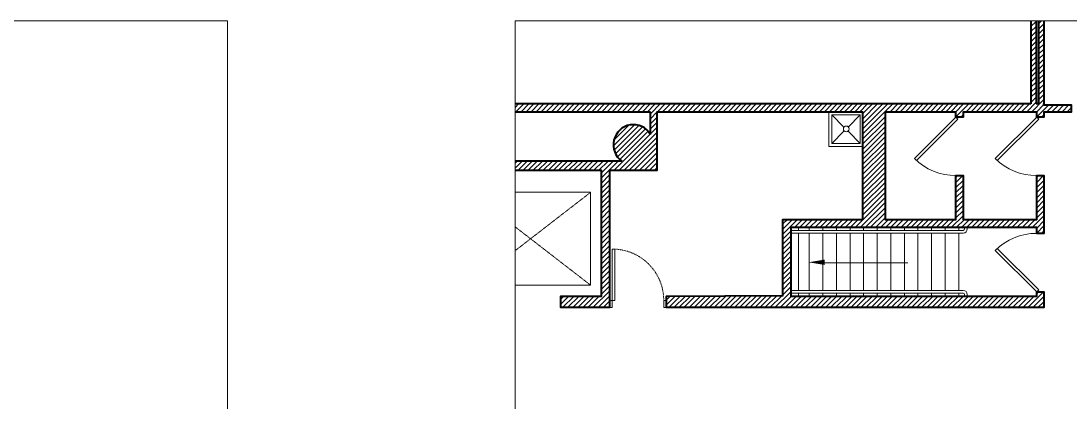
# Model space of a CAD drawing. Header units: inches. Extents: x -2978 to 4308, y -21 to 2608.
# Drawn here: x -722 to 12, y 1305 to 1571 of the extents above; entities that cross this region are included whole.
import ezdxf
from ezdxf.enums import TextEntityAlignment as Align

# ---------------------------------------------------------------- set-up
doc = ezdxf.new("R2010")
doc.units = ezdxf.units.IN
doc.header["$LTSCALE"] = 0.2
doc.header["$MEASUREMENT"] = 0
doc.linetypes.add('HIDDEN', pattern=[0.375, 0.25, -0.125])
doc.layers.get('0').update_dxf_attribs({"color": 20, "linetype": 'CONTINUOUS', "lineweight": 40})
doc.layers.get('Defpoints').update_dxf_attribs({"color": 240, "linetype": 'CONTINUOUS', "lineweight": 0})
for name, color, linetype, lineweight in [('Annotations', 40, 'CONTINUOUS', 5), ('Framing', 141, 'CONTINUOUS', 15), ('Hatches', 8, 'CONTINUOUS', 5), ('Projections', 151, 'HIDDEN', 5), ('Viewed', 150, 'CONTINUOUS', 9), ('Walls', 7, 'CONTINUOUS', 40)]:
    doc.layers.add(name, color=color, linetype=linetype, lineweight=lineweight)
doc.styles.add('ARCHITEC', font='ASG')

# ---------------------------------------------------------------- blocks, each defined once
blk = doc.blocks.new('ADO101')
for p, q in [((0.466, -0.034), (-0.241, 0.672)), ((-0.207, 0.707), (0.5, 0)), ((0.5, 0), (0.466, -0.034))]:
    blk.add_line(p, q)
blk.add_arc((0.5, 0), 1, 135, 180)
at = {"style": 'ARCHITEC', "flags": 1}
blk.add_attdef('SILLHT', text='', height=0.1, dxfattribs=at).set_placement((0, 0), align=Align.MIDDLE)
blk = doc.blocks.new('ARROW')
blk.add_lwpolyline([(0, 0, 0, 2, 0), (6, 0, 2, 2, 0)], format="xyseb")

msp = doc.modelspace()

# ---------------------------------------------------------------- hatches: boundary and pattern name
at = {"layer": 'Hatches'}
h = msp.add_hatch(dxfattribs=at)
h.set_pattern_fill('ANSI31', color=256, scale=20, style=0)
h.set_pattern_definition([(45, (-108.8227, 0), (-1.767767, 1.767767), [])])
h.paths.add_polyline_path([(-277.214, 1466.647), (-277.214, 1507.647), (-133.214, 1507.647), (-133.214, 1432.459), (-189.214, 1432.459), (-189.214, 1379.326), (-270.464, 1378.772), (-270.464, 1370.772), (-6.714, 1370.772), (-6.714, 1381.729), (-11.714, 1381.729), (-11.714, 1378.772), (-183.589, 1378.772), (-183.589, 1426.834), (-11.714, 1426.834), (-11.714, 1422.729), (-6.714, 1422.729), (-6.714, 1463.147), (-11.714, 1463.147), (-11.714, 1432.459), (-63.214, 1432.459), (-63.214, 1463.147), (-68.214, 1463.147), (-68.214, 1432.459), (-117.714, 1432.459), (-117.714, 1507.647), (-68.214, 1507.647), (-68.214, 1504.147), (-63.214, 1504.147), (-63.214, 1507.647), (-11.714, 1507.647), (-11.714, 1504.146), (-6.714, 1504.147), (-6.714, 1507.647), (12.286, 1507.647), (12.286, 1512.647), (-6.714, 1512.647), (-6.714, 1571.346), (-10.339, 1571.346), (-10.339, 1513.272), (-12.089, 1513.272), (-12.089, 1571.346), (-15.714, 1571.346), (-15.714, 1513.272), (-376.456, 1513.272), (-376.456, 1507.647), (-281.714, 1507.647), (-281.714, 1491.983, 1.2373828), (-301.699, 1473.272), (-376.456, 1473.272), (-376.456, 1466.647), (-316.089, 1466.647), (-316.089, 1378.772), (-344.402, 1378.772), (-344.402, 1370.772), (-310.464, 1370.772), (-310.464, 1466.647)])

# ---------------------------------------------------------------- linework, layer by layer
at = {"layer": 'Annotations'}
msp.add_line((-101.865, 1402.106), (-166.303, 1402.106), dxfattribs=at)
at = {"layer": 'Defpoints'}
for points in [[(-577.372, 1571.346), (-577.372, 330.061), (-1576.456, 330.061), (-1576.456, 1571.346)], [(622.628, 1571.346), (622.628, 330.061), (-376.456, 330.061), (-376.456, 1571.346)]]:
    msp.add_lwpolyline(points, close=True, dxfattribs=at)
at = {"layer": 'Framing'}
for p, q in [((-323.589, 1451.451), (-376.456, 1451.451)), ((-323.589, 1451.451), (-323.589, 1386.451)), ((-323.589, 1386.451), (-376.456, 1386.451))]:
    msp.add_line(p, q, dxfattribs=at)
for points in [[(-308.464, 1375.772), (-306.714, 1375.772), (-306.714, 1411.772), (-308.464, 1411.772)], [(-308.464, 1370.772), (-310.464, 1370.772), (-310.464, 1375.772), (-308.464, 1375.772)], [(-272.464, 1370.772), (-270.464, 1370.772), (-270.464, 1375.772), (-272.464, 1375.772)]]:
    msp.add_lwpolyline(points, close=True, dxfattribs=at)
at = {"layer": 'Projections'}
for p, q in [((-376.456, 1410.543), (-323.589, 1451.451)), ((-376.456, 1427.36), (-323.589, 1386.451))]:
    msp.add_line(p, q, dxfattribs=at)
msp.add_arc((-308.464, 1375.772), 36, 0, 90, dxfattribs=at)
at = {"layer": 'Viewed'}
for p, q in [((-157.047, 1507.591), (-133.047, 1507.591)), ((-157.047, 1483.591), (-157.047, 1507.591)), ((-155.047, 1505.591), (-135.047, 1505.591)), ((-155.047, 1485.591), (-155.047, 1505.591)), ((-155.047, 1505.591), (-146.462, 1497.006)), ((-135.047, 1505.591), (-143.633, 1497.006)), ((-135.047, 1505.591), (-135.047, 1485.591)), ((-133.047, 1507.591), (-133.047, 1483.591)), ((-146.462, 1494.177), (-155.047, 1485.591)), ((-143.633, 1494.177), (-135.047, 1485.591)), ((-133.047, 1483.591), (-157.047, 1483.591)), ((-135.047, 1485.591), (-155.047, 1485.591)), ((-183.589, 1426.834), (-183.589, 1378.772)), ((-183.589, 1424.834), (-63.214, 1424.834)), ((-178.339, 1424.834), (-178.339, 1426.834)), ((-170.714, 1424.834), (-170.714, 1426.834)), ((-161.214, 1424.834), (-161.214, 1426.834)), ((-151.714, 1424.834), (-151.714, 1426.834)), ((-142.214, 1424.834), (-142.214, 1426.834)), ((-132.714, 1424.834), (-132.714, 1426.834)), ((-123.214, 1424.834), (-123.214, 1426.834)), ((-113.714, 1424.834), (-113.714, 1426.834)), ((-104.214, 1424.834), (-104.214, 1426.834)), ((-94.714, 1424.834), (-94.714, 1426.834)), ((-85.214, 1426.834), (-85.214, 1424.834)), ((-85.214, 1424.834), (-85.214, 1426.834)), ((-75.714, 1426.834), (-75.714, 1424.834)), ((-75.714, 1424.834), (-75.714, 1426.834)), ((-66.214, 1424.834), (-66.214, 1426.834)), ((-62.214, 1425.834), (-62.214, 1426.834)), ((-60.214, 1425.834), (-60.214, 1426.834)), ((-63.214, 1422.834), (-183.589, 1422.834)), ((-178.339, 1382.834), (-178.339, 1422.834)), ((-170.714, 1382.834), (-170.714, 1422.834)), ((-161.214, 1382.834), (-161.214, 1422.834)), ((-151.714, 1382.834), (-151.714, 1422.834)), ((-142.214, 1382.834), (-142.214, 1422.834)), ((-132.714, 1382.834), (-132.714, 1422.834)), ((-123.214, 1382.834), (-123.214, 1422.834)), ((-113.714, 1382.834), (-113.714, 1422.834)), ((-104.214, 1382.834), (-104.214, 1422.834)), ((-94.714, 1382.834), (-94.714, 1422.834)), ((-85.214, 1382.834), (-85.214, 1422.834)), ((-75.714, 1382.834), (-75.714, 1422.834)), ((-66.214, 1382.834), (-66.214, 1422.834)), ((-183.589, 1382.834), (-63.214, 1382.834)), ((-63.214, 1380.834), (-183.589, 1380.834)), ((-178.339, 1378.834), (-178.339, 1380.834)), ((-170.714, 1378.834), (-170.714, 1380.834)), ((-161.214, 1378.834), (-161.214, 1380.834)), ((-151.714, 1378.772), (-151.714, 1380.834)), ((-142.214, 1378.834), (-142.214, 1380.834)), ((-132.714, 1378.834), (-132.714, 1380.834)), ((-123.214, 1378.834), (-123.214, 1380.834)), ((-113.714, 1378.834), (-113.714, 1380.834)), ((-113.714, 1380.834), (-113.714, 1378.834)), ((-104.214, 1378.834), (-104.214, 1380.834)), ((-104.214, 1380.834), (-104.214, 1378.834)), ((-94.714, 1378.834), (-94.714, 1380.834)), ((-94.714, 1380.834), (-94.714, 1378.834)), ((-85.214, 1378.834), (-85.214, 1380.834)), ((-85.214, 1380.834), (-85.214, 1378.834)), ((-75.714, 1378.834), (-75.714, 1380.834)), ((-75.714, 1380.834), (-75.714, 1378.834)), ((-66.214, 1378.834), (-66.214, 1380.834)), ((-66.214, 1380.834), (-66.214, 1378.834)), ((-62.214, 1379.834), (-62.214, 1378.834)), ((-60.214, 1379.834), (-60.214, 1378.834))]:
    msp.add_line(p, q, dxfattribs=at)
msp.add_circle((-144.86, 1495.802), 2, dxfattribs=at)
for centre, radius, start, end in [((-63.214, 1425.834), 3, 270, 0), ((-63.214, 1425.834), 1, 270, 0), ((-63.214, 1379.834), 3, 0, 90), ((-63.214, 1379.834), 1, 0, 90)]:
    msp.add_arc(centre, radius, start, end, dxfattribs=at)
at = {"layer": 'Walls'}
for p, q in [((-15.714, 1571.346), (-15.714, 1513.272)), ((-12.089, 1571.346), (-12.089, 1513.272)), ((-10.339, 1571.346), (-10.339, 1513.272)), ((-15.714, 1513.272), (-376.456, 1513.272)), ((-10.339, 1513.272), (-12.089, 1513.272)), ((-6.714, 1512.647), (-6.714, 1513.272)), ((-281.714, 1507.647), (-376.456, 1507.647)), ((-281.714, 1491.983), (-281.714, 1507.647)), ((-301.699, 1473.272), (-376.456, 1473.272))]:
    msp.add_line(p, q, dxfattribs=at)
for points in [[(-6.714, 1571.346), (-6.714, 1512.647), (12.286, 1512.647), (12.286, 1507.647), (-6.714, 1507.647), (-6.714, 1504.147), (-11.714, 1504.146), (-11.714, 1507.647), (-63.214, 1507.647), (-63.214, 1504.147), (-68.214, 1504.147), (-68.214, 1507.647), (-117.714, 1507.647), (-117.714, 1432.459), (-68.214, 1432.459), (-68.214, 1463.147), (-63.214, 1463.147), (-63.214, 1432.459), (-11.714, 1432.459), (-11.714, 1463.147), (-6.714, 1463.147), (-6.714, 1422.729), (-11.714, 1422.729), (-11.714, 1426.834), (-183.589, 1426.834), (-183.589, 1378.772), (-11.714, 1378.772), (-11.714, 1381.729), (-6.714, 1381.729), (-6.714, 1370.772), (-270.464, 1370.772), (-270.464, 1378.772), (-189.214, 1379.326), (-189.214, 1432.459), (-133.214, 1432.459), (-133.214, 1507.647), (-277.214, 1507.647), (-277.214, 1466.647), (-310.464, 1466.647), (-310.464, 1370.772), (-344.402, 1370.772), (-344.402, 1378.772), (-316.089, 1378.772), (-316.089, 1466.647), (-376.456, 1466.647)], [(-189.214, 1378.772), (-189.214, 1432.459)]]:
    msp.add_lwpolyline(points, dxfattribs=at)
msp.add_arc((-293.714, 1484.772), 14, 31.002719, 235.228056, dxfattribs=at)

# ---------------------------------------------------------------- block references
at = {"layer": 'Annotations', "xscale": 1.863965509880245, "yscale": 1.863248455199937, "zscale": 1.863965509880245}
msp.add_blockref('ARROW', (-171.228, 1402.49), dxfattribs=at)
at = {"layer": 'Framing', "yscale": 41, "zscale": 84}
for p, xscale, rotation in [((-68.214, 1483.647), 41, 90), ((-11.714, 1483.647), 41, 90), ((-11.714, 1402.229), -41, 89.99999999999997)]:
    msp.add_blockref('ADO101', p, dxfattribs=dict(at, xscale=xscale, rotation=rotation))

doc.saveas('drawing.dxf')
